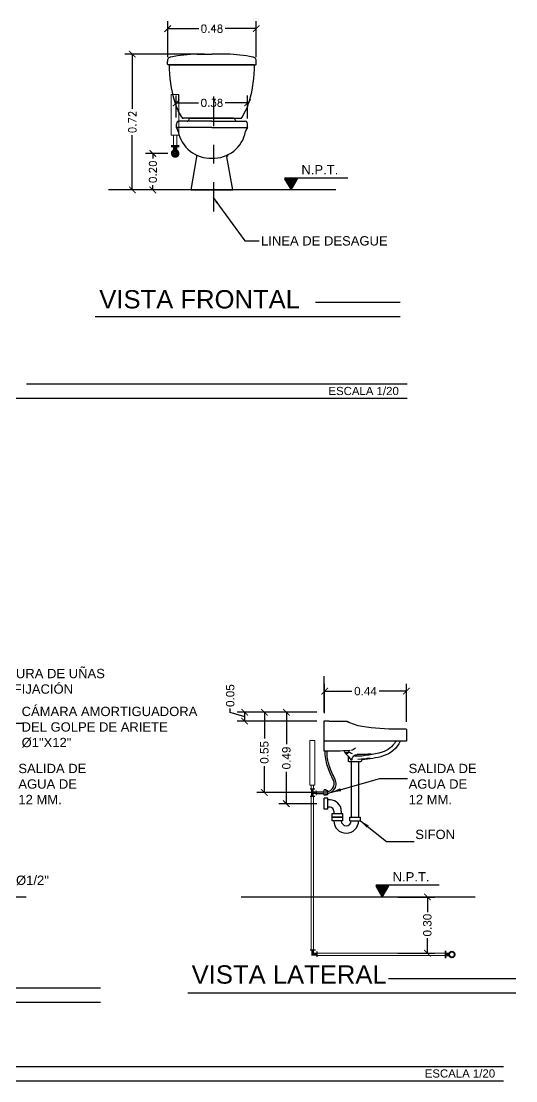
# Model space of a CAD drawing. Header units: inches. Extents: x -9 to 337, y -247 to 209.
# Drawn here: x 87.58 to 90.23, y -139.9 to -134.21 of the extents above; entities that cross this region are included whole.
import ezdxf

# ---------------------------------------------------------------- set-up
doc = ezdxf.new("R2010")
doc.units = ezdxf.units.IN
doc.header["$MEASUREMENT"] = 0
doc.header["$PDMODE"] = 34
doc.linetypes.add('CENTER', pattern=[50.8, 31.75, -6.35, 6.35, -6.35])
for name, color, linetype in [('1', 1, 'Continuous'), ('agua', 4, 'Continuous'), ('COTAS', 1, 'Continuous'), ('DRENAJE', 1, 'Continuous'), ('grada', 3, 'Continuous'), ('Layer4', 4, 'Continuous'), ('TEXT', 2, 'Continuous')]:
    doc.layers.add(name, color=color, linetype=linetype)
doc.styles.add('ARIAL', font='arial.ttf', dxfattribs={"height": 0.14})
doc.styles.add('NT_20', font='romans.shx', dxfattribs={"height": 0.0403})
doc.styles.add('SUBTITULOS', font='arial.ttf')
doc.dimstyles.new('80E20', dxfattribs={"dimtxt": 0.0403, "dimasz": 0.035, "dimexe": 0.04, "dimexo": 0.04, "dimgap": 0.01, "dimtad": 0, "dimzin": 1, "dimdsep": 46, "dimtxsty": 'NT_20', "dimblk": 'ARCHTICK', "dimcen": 2.5, "dimclrd": 1, "dimclre": 1, "dimclrt": 3, "dimadec": 0, "dimazin": 0, "dimtfac": 1, "dimtmove": 1, "dimatfit": 3, "dimfxl": 1, "dimlwd": -1, "dimlwe": -1, "dimarcsym": 0})

# ---------------------------------------------------------------- blocks, each defined once
blk = doc.blocks.new('_ArchTick')
at = {"color": 0, "linetype": 'ByBlock', "const_width": 0.15}
blk.add_lwpolyline([(-0.5, -0.5), (0.5, 0.5)], dxfattribs=at)
blk = doc.blocks.new('Inod_HydraEF')
at = {"color": 2, "linetype": 'Continuous'}
for p, q in [((-0.238, 0.6746), (-0.238, 0.6891)), ((-0.0805, 0.7288), (0, 0.7288)), ((0.0805, 0.7288), (0, 0.7288)), ((0.238, 0.6746), (0.238, 0.6891)), ((0, 0.6721), (-0.2355, 0.6721)), ((-0.2288, 0.6721), (0, 0.6721)), ((0, 0.6721), (0.2355, 0.6721)), ((0.2288, 0.6721), (0, 0.6721)), ((-0.1618, 0.3898), (-0.1806, 0.4251)), ((0.1618, 0.3898), (0.1806, 0.4251)), ((0, 0.3688), (-0.1793, 0.3688)), ((0, 0.3845), (-0.153, 0.3845)), ((-0.1231, 0.3798), (-0.1258, 0.3731)), ((-0.1161, 0.3845), (0, 0.3845)), ((-0.1161, 0.3845), (0, 0.3845)), ((0, 0.3845), (-0.1, 0.3845)), ((0, 0.3845), (-0.1, 0.3845)), ((0, 0.3845), (0.153, 0.3845)), ((0, 0.3845), (0.1, 0.3845)), ((0.1161, 0.3845), (0, 0.3845)), ((0, 0.3688), (0.1793, 0.3688)), ((0.1231, 0.3798), (0.1258, 0.3731)), ((0, 0.3348), (-0.191, 0.3348)), ((0, 0.3348), (0.191, 0.3348)), ((-0.1116, 0), (-0.0803, 0.1778)), ((0.1116, 0), (0.0803, 0.1778)), ((-0.1116, 0), (0.1116, 0))]:
    blk.add_line(p, q, dxfattribs=at)
for centre, radius, start, end in [((-0.2174, 0.6921), 0.0208, 95.7858, 188.2142), ((-0.0473, -0.1704), 0.8999, 92.1104, 101.0324), ((0.0473, -0.1704), 0.8999, 78.9676, 87.8896), ((0.2174, 0.6921), 0.0208, 351.7858, 84.2142), ((-0.2355, 0.6746), 0.0025, 180, 270), ((0.45, 0.6676), 0.6788, 179.6134, 196.3866), ((-0.45, 0.6676), 0.6788, 343.6134, 0.3866), ((0.2355, 0.6746), 0.0025, 270, 0), ((0.0524, 0.5489), 0.2638, 196.0165, 207.9835), ((-0.0524, 0.5489), 0.2638, 332.0165, 343.9835), ((-0.1291, 0.3434), 0.0625, 163.0021, 187.2766), ((-0.1793, 0.3588), 0.01, 90, 163.0021), ((-0.153, 0.3945), 0.01, 208, 270), ((-0.1327, 0.376), 0.0075, 270, 337.9553), ((-0.1161, 0.377), 0.0075, 90, 157.9553), ((-0.1161, 0.377), 0.0075, 90, 157.9553), ((0.1161, 0.377), 0.0075, 22.0447, 90), ((0.1327, 0.376), 0.0075, 202.0447, 270), ((0.153, 0.3945), 0.01, 270, 332), ((0.1793, 0.3588), 0.01, 16.9979, 90), ((0.1291, 0.3434), 0.0625, 352.7234, 16.9979), ((-0.1886, 0.3358), 0.0025, 187.2766, 219.62), ((-0.2275, 0.3036), 0.048, 11.535, 39.62), ((-0.0089, 0.3448), 0.1744, 190.4214, 272.9278), ((0.0089, 0.3448), 0.1744, 267.0722, 349.5786), ((0.2275, 0.3036), 0.048, 140.38, 168.465), ((0.1886, 0.3358), 0.0025, 320.38, 352.7234), ((-0.0896, 0.1795), 0.0095, 350, 63.972), ((0.0896, 0.1795), 0.0095, 116.028, 190)]:
    blk.add_arc(centre, radius, start, end, dxfattribs=at)
blk = doc.blocks.new('*D419')
at = {"layer": 'COTAS', "color": 1, "transparency": 16777216}
for p, q in [((88.3658, -134.9204), (88.2462, -134.9204)), ((88.2862, -134.9204), (88.2862, -134.9465)), ((88.2862, -135.1154), (88.2862, -135.0893)), ((88.4512, -135.1154), (88.2462, -135.1154))]:
    blk.add_line(p, q, dxfattribs=at)
at = {"layer": 'DEFPOINTS', "color": 0, "transparency": 16777216}
for p in [(88.2862, -134.9204), (88.4058, -134.9204), (88.4912, -135.1154)]:
    blk.add_point(p, dxfattribs=at)
at = {"layer": 'COTAS', "color": 1, "transparency": 16777216, "xscale": 0.035, "yscale": 0.035, "zscale": 0.035}
for p, rotation in [((88.2862, -134.9204), 90), ((88.2862, -135.1154), 270)]:
    blk.add_blockref('_ArchTick', p, dxfattribs=dict(at, rotation=rotation))
at = {"layer": 'COTAS', "color": 3, "transparency": 16777216, "insert": (88.2862, -135.0179), "char_height": 0.0403, "attachment_point": 5, "rotation": 90, "style": 'NT_20'}
blk.add_mtext('0.20', dxfattribs=at)
blk = doc.blocks.new('*D420')
at = {"layer": 'COTAS', "color": 1, "transparency": 16777216}
for p, q in [((88.5628, -134.3866), (88.1357, -134.3866)), ((88.1757, -134.3866), (88.1757, -134.6796)), ((88.1757, -135.1154), (88.1757, -134.8224)), ((88.4512, -135.1154), (88.1357, -135.1154))]:
    blk.add_line(p, q, dxfattribs=at)
at = {"layer": 'DEFPOINTS', "color": 0, "transparency": 16777216}
for p in [(88.1757, -134.3866), (88.6028, -134.3866), (88.4912, -135.1154)]:
    blk.add_point(p, dxfattribs=at)
at = {"layer": 'COTAS', "color": 1, "transparency": 16777216, "xscale": 0.035, "yscale": 0.035, "zscale": 0.035}
for p, rotation in [((88.1757, -134.3866), 90), ((88.1757, -135.1154), 270)]:
    blk.add_blockref('_ArchTick', p, dxfattribs=dict(at, rotation=rotation))
at = {"layer": 'COTAS', "color": 3, "transparency": 16777216, "insert": (88.1757, -134.751), "char_height": 0.0403, "attachment_point": 5, "rotation": 90, "style": 'NT_20'}
blk.add_mtext('0.72', dxfattribs=at)
blk = doc.blocks.new('*D421')
at = {"layer": 'COTAS', "color": 1, "transparency": 16777216}
for p, q in [((88.3655, -134.4026), (88.3655, -134.21)), ((88.8408, -134.4026), (88.8408, -134.21)), ((88.3655, -134.25), (88.5318, -134.25)), ((88.8408, -134.25), (88.6746, -134.25))]:
    blk.add_line(p, q, dxfattribs=at)
at = {"layer": 'DEFPOINTS', "color": 0, "transparency": 16777216}
for p in [(88.8408, -134.25), (88.3655, -134.4426), (88.8408, -134.4426)]:
    blk.add_point(p, dxfattribs=at)
at = {"layer": 'COTAS', "color": 1, "transparency": 16777216, "xscale": 0.035, "yscale": 0.035, "zscale": 0.035, "rotation": 180}
blk.add_blockref('_ArchTick', (88.3655, -134.25), dxfattribs=at)
at = {"layer": 'COTAS', "color": 1, "transparency": 16777216, "xscale": 0.035, "yscale": 0.035, "zscale": 0.035}
blk.add_blockref('_ArchTick', (88.8408, -134.25), dxfattribs=at)
at = {"layer": 'COTAS', "color": 3, "transparency": 16777216, "insert": (88.6032, -134.25), "char_height": 0.0403, "attachment_point": 5, "style": 'NT_20'}
blk.add_mtext('0.48', dxfattribs=at)
blk = doc.blocks.new('*D422')
at = {"layer": 'COTAS', "color": 1, "transparency": 16777216}
for p, q in [((88.4114, -134.7267), (88.4114, -134.6079)), ((88.7944, -134.732), (88.7944, -134.6079)), ((88.4114, -134.6479), (88.5315, -134.6479)), ((88.7944, -134.6479), (88.6743, -134.6479))]:
    blk.add_line(p, q, dxfattribs=at)
at = {"layer": 'DEFPOINTS', "color": 0, "transparency": 16777216}
for p in [(88.7944, -134.6479), (88.4114, -134.7667), (88.7944, -134.772)]:
    blk.add_point(p, dxfattribs=at)
at = {"layer": 'COTAS', "color": 1, "transparency": 16777216, "xscale": 0.035, "yscale": 0.035, "zscale": 0.035, "rotation": 180}
blk.add_blockref('_ArchTick', (88.4114, -134.6479), dxfattribs=at)
at = {"layer": 'COTAS', "color": 1, "transparency": 16777216, "xscale": 0.035, "yscale": 0.035, "zscale": 0.035}
blk.add_blockref('_ArchTick', (88.7944, -134.6479), dxfattribs=at)
at = {"layer": 'COTAS', "color": 3, "transparency": 16777216, "insert": (88.6029, -134.6479), "char_height": 0.0403, "attachment_point": 5, "style": 'NT_20'}
blk.add_mtext('0.38', dxfattribs=at)
blk = doc.blocks.new('Lav_EmbajadorE')
at = {"color": 2, "linetype": 'Continuous', "ltscale": 20}
for p, q in [((-0.0771, 0.8356), (-0.1675, 0.8356)), ((-0.0525, 0.8386), (-0.0725, 0.8386)), ((-0.05, 0.6756), (-0.05, 0.8361)), ((-0.492, 0.7906), (-0.492, 0.7306)), ((-0.49, 0.7926), (-0.446, 0.7926)), ((-0.49, 0.7286), (-0.05, 0.7286)), ((-0.18, 0.6236), (-0.18, 0.643)), ((-0.245, 0.6186), (-0.185, 0.6186))]:
    blk.add_line(p, q, dxfattribs=at)
at = {"color": 1, "linetype": 'Continuous', "ltscale": 20}
blk.add_line((-0.1785, 0.6482), (-0.1928, 0.6286), dxfattribs=at)
at = {"color": 2, "linetype": 'Continuous', "ltscale": 20}
blk.add_lwpolyline([(-0.458, 0.7286, 0.211357), (-0.3675, 0.6492, 0.050869), (-0.2545, 0.6282, 0.038888)], format="xyb", dxfattribs=at)
for centre, radius, start, end in [((-0.4363, 1.9297), 1.1372, 269.5104, 279.246), ((-0.3022, 1.0862), 0.2831, 279.8957, 297.1117), ((-0.1675, 0.8231), 0.0125, 90, 117.1117), ((-0.0771, 0.8381), 0.0025, 270, 336.4218), ((-0.0725, 0.8361), 0.0025, 90, 156.4218), ((-0.0525, 0.8361), 0.0025, 0, 90), ((-0.49, 0.7906), 0.002, 90, 180), ((-0.49, 0.7306), 0.002, 180, 270), ((-0.4373, 0.7236), 0.005, 30.6286, 90), ((-0.3231, 0.7912), 0.1278, 210.6286, 252.5619), ((-0.1888, 0.721), 0.0417, 223.5597, 264.769), ((-0.2077, 1.1923), 0.545, 253.6269, 269.2289), ((-0.255, 0.6232), 0.005, 2.2998, 84.6763), ((-0.0925, 1.7038), 1.0291, 264.7313, 272.3674), ((-0.1803, 0.6679), 0.002, 64.9783, 233.4857), ((-0.1649, 0.6869), 0.0264, 231.123, 262.2077), ((-0.17, 0.643), 0.01, 125.1361, 180), ((-0.1664, 0.6978), 0.031, 244.9783, 273.8538), ((-0.1974, 0.682), 0.0377, 305.1361, 353.4541), ((-0.245, 0.6236), 0.005, 182.2998, 270), ((-0.185, 0.6236), 0.005, 270, 0)]:
    blk.add_arc(centre, radius, start, end, dxfattribs=at)
at = {"color": 1, "linetype": 'Continuous', "ltscale": 20}
for centre, radius, start, end in [((-0.2189, 1.5361), 0.8798, 264.5076, 269.4432), ((-0.199, 1.2251), 0.5957, 260.5438, 266.8706), ((-0.2264, 0.6299), 0.0264, 2.0752, 92.185), ((-0.2133, 0.7004), 0.0412, 285.0995, 322.6877), ((-0.1961, 0.631), 0.004, 182.0752, 323.8658)]:
    blk.add_arc(centre, radius, start, end, dxfattribs=at)
blk = doc.blocks.new('*D393')
at = {"layer": 'COTAS', "color": 1, "transparency": 16777216}
for p, q in [((2801.1412, 1179.0772), (2801.1412, 1179.0972)), ((2801.2187, 1179.054), (2801.1412, 1179.0772)), ((2801.6051, 1179.0777), (2801.1787, 1179.0777)), ((2801.6051, 1179.0303), (2801.1787, 1179.0303)), ((2801.2187, 1179.0303), (2801.2187, 1179.0777))]:
    blk.add_line(p, q, dxfattribs=at)
at = {"layer": 'DEFPOINTS', "color": 0, "transparency": 16777216}
for p in [(2801.2187, 1179.0777), (2801.6451, 1179.0777), (2801.6451, 1179.0303)]:
    blk.add_point(p, dxfattribs=at)
at = {"layer": 'COTAS', "color": 1, "transparency": 16777216, "xscale": 0.035, "yscale": 0.035, "zscale": 0.035}
for p, rotation in [((2801.2187, 1179.0777), 90), ((2801.2187, 1179.0303), 270)]:
    blk.add_blockref('_ArchTick', p, dxfattribs=dict(at, rotation=rotation))
at = {"layer": 'COTAS', "color": 3, "transparency": 16777216, "insert": (2801.1412, 1179.1672), "char_height": 0.045, "attachment_point": 5, "rotation": 90, "style": 'ARIAL'}
blk.add_mtext('0.05', dxfattribs=at)
blk = doc.blocks.new('*D394')
at = {"layer": 'COTAS', "color": 1, "transparency": 16777216}
for p, q in [((2801.6476, 1179.0725), (2801.6476, 1179.2312)), ((2802.0865, 1179.026), (2802.0865, 1179.2312)), ((2801.6476, 1179.1912), (2801.7933, 1179.1912)), ((2802.0865, 1179.1912), (2801.9408, 1179.1912))]:
    blk.add_line(p, q, dxfattribs=at)
at = {"layer": 'DEFPOINTS', "color": 0, "transparency": 16777216}
for p in [(2802.0865, 1179.1912), (2801.6476, 1179.0325), (2802.0865, 1178.986)]:
    blk.add_point(p, dxfattribs=at)
at = {"layer": 'COTAS', "color": 1, "transparency": 16777216, "xscale": 0.035, "yscale": 0.035, "zscale": 0.035, "rotation": 180}
blk.add_blockref('_ArchTick', (2801.6476, 1179.1912), dxfattribs=at)
at = {"layer": 'COTAS', "color": 1, "transparency": 16777216, "xscale": 0.035, "yscale": 0.035, "zscale": 0.035}
blk.add_blockref('_ArchTick', (2802.0865, 1179.1912), dxfattribs=at)
at = {"layer": 'COTAS', "color": 3, "transparency": 16777216, "insert": (2801.8671, 1179.1912), "char_height": 0.045, "attachment_point": 5, "style": 'ARIAL'}
blk.add_mtext('0.44', dxfattribs=at)
blk = doc.blocks.new('*D395')
at = {"layer": 'COTAS', "color": 1, "transparency": 16777216}
for p, q in [((2801.6051, 1179.0777), (2801.4025, 1179.0777)), ((2801.4425, 1179.0777), (2801.4425, 1178.9061)), ((2801.4425, 1178.587), (2801.4425, 1178.7586)), ((2801.6051, 1178.587), (2801.4025, 1178.587))]:
    blk.add_line(p, q, dxfattribs=at)
at = {"layer": 'DEFPOINTS', "color": 0, "transparency": 16777216}
for p in [(2801.4425, 1179.0777), (2801.6451, 1179.0777), (2801.6451, 1178.587)]:
    blk.add_point(p, dxfattribs=at)
at = {"layer": 'COTAS', "color": 1, "transparency": 16777216, "xscale": 0.035, "yscale": 0.035, "zscale": 0.035}
for p, rotation in [((2801.4425, 1179.0777), 90), ((2801.4425, 1178.587), 270)]:
    blk.add_blockref('_ArchTick', p, dxfattribs=dict(at, rotation=rotation))
at = {"layer": 'COTAS', "color": 3, "transparency": 16777216, "insert": (2801.4425, 1178.8324), "char_height": 0.045, "attachment_point": 5, "rotation": 90, "style": 'ARIAL'}
blk.add_mtext('0.49', dxfattribs=at)
blk = doc.blocks.new('*D396')
at = {"layer": 'COTAS', "color": 1, "transparency": 16777216}
for p, q in [((2801.6051, 1179.0777), (2801.2843, 1179.0777)), ((2801.3243, 1179.0777), (2801.3243, 1178.9363)), ((2801.3243, 1178.6474), (2801.3243, 1178.7888)), ((2801.6051, 1178.6474), (2801.2843, 1178.6474))]:
    blk.add_line(p, q, dxfattribs=at)
at = {"layer": 'DEFPOINTS', "color": 0, "transparency": 16777216}
for p in [(2801.3243, 1179.0777), (2801.6451, 1179.0777), (2801.6451, 1178.6474)]:
    blk.add_point(p, dxfattribs=at)
at = {"layer": 'COTAS', "color": 1, "transparency": 16777216, "xscale": 0.035, "yscale": 0.035, "zscale": 0.035}
for p, rotation in [((2801.3243, 1179.0777), 90), ((2801.3243, 1178.6474), 270)]:
    blk.add_blockref('_ArchTick', p, dxfattribs=dict(at, rotation=rotation))
at = {"layer": 'COTAS', "color": 3, "transparency": 16777216, "insert": (2801.3243, 1178.8626), "char_height": 0.045, "attachment_point": 5, "rotation": 90, "style": 'ARIAL'}
blk.add_mtext('0.55', dxfattribs=at)
blk = doc.blocks.new('*D379')
at = {"layer": 'COTAS', "color": 1, "transparency": 16777216}
for p, q in [((2802.0406, 1178.0865), (2802.2389, 1178.0865)), ((2802.1989, 1178.0865), (2802.1989, 1178.0057)), ((2802.1989, 1177.7849), (2802.1989, 1177.8657)), ((2802.0406, 1177.7849), (2802.2389, 1177.7849))]:
    blk.add_line(p, q, dxfattribs=at)
at = {"layer": 'DEFPOINTS', "color": 0, "transparency": 16777216}
for p in [(2802.0006, 1178.0865), (2802.1989, 1178.0865), (2802.0006, 1177.7849)]:
    blk.add_point(p, dxfattribs=at)
at = {"layer": 'COTAS', "color": 1, "transparency": 16777216, "xscale": 0.035, "yscale": 0.035, "zscale": 0.035}
for p, rotation in [((2802.1989, 1178.0865), 90), ((2802.1989, 1177.7849), 270)]:
    blk.add_blockref('_ArchTick', p, dxfattribs=dict(at, rotation=rotation))
at = {"layer": 'COTAS', "color": 3, "transparency": 16777216, "insert": (2802.1989, 1177.9357), "char_height": 0.045, "attachment_point": 5, "rotation": 90, "style": 'ARIAL'}
blk.add_mtext('0.30', dxfattribs=at)
blk = doc.blocks.new('FGGTFR')
at = {"layer": 'grada'}
blk.add_hatch(color=256, dxfattribs=at).paths.add_polyline_path([(2801.957, 1178.0865), (2801.9914, 1178.1461), (2801.9226, 1178.1461)])
at = {"color": 2, "lineweight": 0}
for p, q in [((2801.569, 1178.9264), (2801.5951, 1178.9264)), ((2801.569, 1178.6858), (2801.569, 1178.9264)), ((2801.5951, 1178.9264), (2801.5951, 1178.6858)), ((2801.5951, 1178.6858), (2801.569, 1178.6858)), ((2801.5756, 1178.6858), (2801.5756, 1178.6663)), ((2801.5885, 1178.6858), (2801.5885, 1178.6663)), ((2801.5756, 1178.6262), (2801.5756, 1177.8056)), ((2801.5885, 1178.6262), (2801.5885, 1177.8056)), ((2801.6065, 1177.7721), (2802.2903, 1177.7721))]:
    blk.add_line(p, q, dxfattribs=at)
at = {"color": 1, "lineweight": 0}
for p, q in [((2801.5756, 1178.6663), (2801.5885, 1178.6663)), ((2801.6065, 1177.7849), (2802.2903, 1177.7849))]:
    blk.add_line(p, q, dxfattribs=at)
at = {"color": 12}
for p, q in [((2800.0464, 1178.0865), (2798.8893, 1178.0865)), ((2802.4551, 1178.0865), (2801.2007, 1178.0865))]:
    blk.add_line(p, q, dxfattribs=at)
at = {"layer": '1'}
for p, q in [((2801.6021, 1178.6512), (2801.6451, 1178.6512)), ((2801.6021, 1178.6412), (2801.6451, 1178.6412))]:
    blk.add_line(p, q, dxfattribs=at)
at = {"layer": 'agua', "color": 1, "lineweight": 0}
for points, const_width in [([(2801.5954, 1178.6663), (2801.5687, 1178.6663)], 0.00668), ([(2801.5954, 1178.6262), (2801.5687, 1178.6262)], 0.00668), ([(2801.582, 1178.6663), (2801.582, 1178.6262)], 0.0134), ([(2801.582, 1178.6462), (2801.6021, 1178.6462)], 0.0134), ([(2801.6021, 1178.6596), (2801.6021, 1178.6329)], 0.00668), ([(2801.599, 1177.802), (2801.5688, 1177.802)], 0.00754), ([(2801.5839, 1177.802), (2801.5839, 1177.7794), (2801.6065, 1177.7794)], 0.0151), ([(2801.6065, 1177.7945), (2801.6065, 1177.7643)], 0.00754), ([(2802.296, 1177.778), (2802.3158, 1177.778)], 0.0198)]:
    blk.add_lwpolyline(points, dxfattribs=dict(at, const_width=const_width))
at = {"layer": 'agua', "color": 1, "lineweight": 0, "const_width": 0.00989, "flags": 128}
blk.add_lwpolyline([(2802.296, 1177.7977), (2802.296, 1177.7582)], dxfattribs=at)
at = {"layer": 'agua', "color": 1, "const_width": 0.00989}
blk.add_lwpolyline([(2802.3306, 1177.7928, 1), (2802.3306, 1177.7631, 1)], format="xyb", close=True, dxfattribs=at)
at = {"layer": 'COTAS', "color": 12}
blk.add_line((2801.6451, 1179.0777), (2801.6451, 1179.2724), dxfattribs=at)
at = {"layer": 'COTAS', "color": 2}
for points in [[(2801.6647, 1178.6525, 0.169784), (2801.6896, 1178.6679, 0.294284), (2801.6946, 1178.7139, -0.034657), (2801.6633, 1178.7888, -0.083652), (2801.6505, 1178.8692)], [(2801.6647, 1178.6423, 0.180226), (2801.6974, 1178.6616, 0.294284), (2801.7035, 1178.7184, -0.034657), (2801.6728, 1178.792, -0.083652), (2801.6605, 1178.8691)]]:
    blk.add_lwpolyline(points, format="xyb", dxfattribs=at)
at = {"layer": 'DRENAJE'}
for p, q in [((2801.7901, 1178.8125), (2801.7901, 1178.5153)), ((2801.8301, 1178.8125), (2801.8301, 1178.5153)), ((2801.6451, 1178.6329), (2801.6451, 1178.6619)), ((2801.6551, 1178.6619), (2801.6451, 1178.6619)), ((2801.6551, 1178.6329), (2801.6451, 1178.6329)), ((2801.6551, 1178.6329), (2801.6551, 1178.6619)), ((2801.6551, 1178.6578), (2801.6647, 1178.6578)), ((2801.6551, 1178.6371), (2801.6647, 1178.6371)), ((2801.6647, 1178.6371), (2801.6647, 1178.6578)), ((2801.6451, 1178.558), (2801.6451, 1178.616)), ((2801.6651, 1178.616), (2801.6451, 1178.616)), ((2801.6651, 1178.558), (2801.6651, 1178.616)), ((2801.6768, 1178.608), (2801.6651, 1178.608)), ((2801.6768, 1178.568), (2801.6651, 1178.568)), ((2801.6651, 1178.558), (2801.6451, 1178.558)), ((2801.6875, 1178.5353), (2801.7455, 1178.5353)), ((2801.6875, 1178.5153), (2801.6875, 1178.5353)), ((2801.7455, 1178.5153), (2801.6875, 1178.5153)), ((2801.6875, 1178.4953), (2801.6875, 1178.5153)), ((2801.6875, 1178.5153), (2801.7455, 1178.5153)), ((2801.6968, 1178.548), (2801.6968, 1178.5353)), ((2801.7368, 1178.548), (2801.7368, 1178.5353)), ((2801.7455, 1178.5153), (2801.7455, 1178.5353)), ((2801.7455, 1178.4953), (2801.7455, 1178.5153)), ((2801.7821, 1178.5153), (2801.8401, 1178.5153)), ((2801.7821, 1178.4953), (2801.7821, 1178.5153)), ((2801.8401, 1178.4953), (2801.8401, 1178.5153)), ((2801.7455, 1178.4953), (2801.6875, 1178.4953)), ((2801.7821, 1178.4953), (2801.8401, 1178.4953))]:
    blk.add_line(p, q, dxfattribs=at)
for centre, radius, start, end in [((2801.6768, 1178.548), 0.06, 0, 90), ((2801.6768, 1178.548), 0.02, 0, 90), ((2801.7635, 1178.4953), 0.0666, 180, 0), ((2801.7635, 1178.4953), 0.0266, 180, 0)]:
    blk.add_arc(centre, radius, start, end, dxfattribs=at)
at = {"layer": 'grada'}
blk.add_lwpolyline([(2801.957, 1178.0865), (2801.9914, 1178.1461), (2801.9226, 1178.1461)], close=True, dxfattribs=at)
at = {"layer": 'Layer4'}
blk.add_line((2801.9226, 1178.151), (2802.2617, 1178.151), dxfattribs=at)
at = {"layer": 'TEXT', "color": 1}
for points in [[(2801.9904, 1177.6497), (2802.6734, 1177.6497)], [(2799.8081, 1177.5999), (2800.446, 1177.5999)], [(2799.4546, 1177.1776), (2802.6071, 1177.1776)]]:
    blk.add_lwpolyline(points, dxfattribs=at)
at = {"layer": 'TEXT', "color": 7}
for points in [[(2800.9137, 1177.5724), (2802.6734, 1177.5724)], [(2798.6863, 1177.5226), (2800.446, 1177.5226)], [(2797.2282, 1177.1003), (2802.6071, 1177.1003)]]:
    blk.add_lwpolyline(points, dxfattribs=at)
at = {"layer": 'COTAS', "xscale": -1}
blk.add_blockref('Lav_EmbajadorE', (2801.5951, 1178.194), dxfattribs=at)
at = {"layer": 'COTAS', "color": 3, "char_height": 0.05, "attachment_point": 1, "style": 'ARIAL'}
for s, insert in [('ALTURA DE UÑAS\\PDE FIJACIÓN', (2799.8633, 1179.3107)), ('CÁMARA AMORTIGUADORA\\PDEL GOLPE DE ARIETE\\P%%C1"X12"', (2800.022, 1179.1073)), ('SALIDA DE\\PAGUA DE\\P12 MM.', (2800.0045, 1178.8013)), ('SALIDA DE\\PAGUA DE\\P12 MM.', (2802.0983, 1178.8013)), ('SIFON', (2802.1341, 1178.4474)), ('PVC.%%C1/2"', (2799.829, 1178.2014))]:
    blk.add_mtext(s, dxfattribs=dict(at, insert=insert))
at = {"layer": 'TEXT', "color": 4, "style": 'ARIAL'}
blk.add_text('VISTA LATERAL', height=0.09838, dxfattribs=at).set_placement((2800.9343, 1177.6215))
at = {"layer": 'TEXT', "color": 2, "style": 'SUBTITULOS'}
blk.add_text('ESCALA 1/20', height=0.043794, dxfattribs=at).set_placement((2802.1849, 1177.1178))
at = {"layer": 'TEXT', "insert": (2802.2105, 1178.1948), "char_height": 0.05, "attachment_point": 6, "style": 'ARIAL'}
blk.add_mtext('N.P.T.', dxfattribs=at)
at = {"layer": 'COTAS'}
for base, p1, p2, picture, middle in [((2801.2187, 1179.0777), (2801.6451, 1179.0303), (2801.6451, 1179.0777), '*D393', (2801.1412, 1179.1072)), ((2801.4425, 1179.0777), (2801.6451, 1178.587), (2801.6451, 1179.0777), '*D395', (2801.4425, 1178.8324)), ((2802.1989, 1178.0865), (2802.0006, 1177.7849), (2802.0006, 1178.0865), '*D379', (2802.1989, 1177.9357))]:
    dim = blk.add_linear_dim(base=base, p1=p1, p2=p2, angle=90, dimstyle='80E20', dxfattribs=at)
    dim.commit()
    dim.dimension.update_dxf_attribs({"geometry": picture, "text_midpoint": middle})
dim = blk.add_linear_dim(base=(2802.0865, 1179.1912), p1=(2801.6476, 1179.0325), p2=(2802.0865, 1178.986), dimstyle='80E20', dxfattribs=at)
dim.commit()
dim.dimension.update_dxf_attribs({"geometry": '*D394', "text_midpoint": (2801.8671, 1179.1912)})
dim = blk.add_linear_dim(base=(2801.3243, 1179.0777), p1=(2801.6451, 1178.6474), p2=(2801.6451, 1179.0777), angle=90, text='0.55', dimstyle='80E20', dxfattribs=at)
dim.commit()
dim.dimension.update_dxf_attribs({"geometry": '*D396', "text_midpoint": (2801.3243, 1178.8626)})
for points in [[(2799.5159, 1178.8728), (2799.8797, 1179.0194), (2800.0287, 1179.0194)], [(2801.6856, 1178.6488), (2801.9441, 1178.7221), (2802.0931, 1178.7221)], [(2801.8401, 1178.4953), (2801.98, 1178.3838), (2802.1289, 1178.3838)]]:
    blk.add_leader(points, dimstyle='80E20', override={"dimasz": 0.05}, dxfattribs=at)

msp = doc.modelspace()

# ---------------------------------------------------------------- hatches: boundary and pattern name
at = {"layer": 'grada'}
msp.add_hatch(color=256, dxfattribs=at).paths.add_polyline_path([(89.0274, -135.1154), (89.0618, -135.0559), (88.9931, -135.0559)])

# ---------------------------------------------------------------- linework, layer by layer
at = {"color": 2, "lineweight": 0}
for p, q in [((88.3966, -134.8209), (88.3966, -134.8757)), ((88.4149, -134.8209), (88.4149, -134.8748))]:
    msp.add_line(p, q, dxfattribs=at)
at = {"color": 1, "lineweight": 0}
for p, q in [((88.4239, -134.9218), (88.3867, -134.9218)), ((88.3873, -134.9204), (88.4245, -134.9204)), ((88.4054, -134.9061), (88.4054, -134.938)), ((88.4058, -134.9047), (88.4058, -134.9365))]:
    msp.add_line(p, q, dxfattribs=at)
at = {"color": 12}
msp.add_line((89.2681, -135.1154), (88.048, -135.1154), dxfattribs=at)
at = {"color": 1, "lineweight": 0}
msp.add_lwpolyline([(88.4253, -134.8209), (88.3836, -134.8209), (88.3836, -134.6042), (88.4253, -134.6042)], close=True, dxfattribs=at)
for centre, radius in [((88.4054, -134.9218), 0.0116), ((88.4058, -134.9204), 0.0116), ((88.4054, -134.9218), 0.00943), ((88.4058, -134.9204), 0.00943)]:
    msp.add_circle(centre, radius, dxfattribs=at)
at = {"layer": 'agua', "color": 1, "lineweight": 0, "const_width": 0.0113, "flags": 128}
msp.add_lwpolyline([(88.4285, -134.8808), (88.3832, -134.8808)], dxfattribs=at)
at = {"layer": 'agua', "color": 1, "const_width": 0.0113}
for points in [[(88.3884, -134.919, -1), (88.4224, -134.919, -1)], [(88.4228, -134.9204, 1), (88.3889, -134.9204, 1)]]:
    msp.add_lwpolyline(points, format="xyb", close=True, dxfattribs=at)
at = {"layer": 'agua', "color": 1, "lineweight": 0, "const_width": 0.0226}
msp.add_lwpolyline([(88.4058, -134.8808), (88.4058, -134.9034)], dxfattribs=at)
at = {"layer": 'COTAS'}
for p, q in [((88.4253, -134.6142), (88.4253, -134.6042)), ((88.4253, -134.6442), (88.4253, -134.6142))]:
    msp.add_line(p, q, dxfattribs=at)
at = {"layer": 'COTAS', "linetype": 'CENTER', "ltscale": 0.005}
msp.add_line((88.6117, -134.6144), (88.6117, -135.3214), dxfattribs=at)
at = {"layer": 'grada'}
msp.add_lwpolyline([(89.0274, -135.1154), (89.0618, -135.0559), (88.9931, -135.0559)], close=True, dxfattribs=at)
at = {"layer": 'Layer4'}
msp.add_line((88.9931, -135.051), (89.3322, -135.051), dxfattribs=at)
at = {"layer": 'TEXT', "color": 1}
for points in [[(89.1578, -135.7176), (89.6128, -135.7176)], [(87.6075, -136.1563), (89.6502, -136.1563)]]:
    msp.add_lwpolyline(points, dxfattribs=at)
at = {"layer": 'TEXT', "color": 7}
for points in [[(87.976, -135.795), (89.6128, -135.795)], [(85.6007, -136.2337), (89.6502, -136.2337)]]:
    msp.add_lwpolyline(points, dxfattribs=at)

# ---------------------------------------------------------------- block references
msp.add_blockref('FGGTFR', (-2712.4401, -1316.9961))
at = {"layer": 'COTAS'}
msp.add_blockref('Inod_HydraEF', (88.6028, -135.1154), dxfattribs=at)

# ---------------------------------------------------------------- texts
at = {"layer": 'COTAS', "color": 3, "insert": (88.8665, -135.3637), "char_height": 0.05, "attachment_point": 1, "style": 'ARIAL'}
msp.add_mtext('LINEA DE DESAGUE', dxfattribs=at)
at = {"layer": 'TEXT', "color": 4, "style": 'ARIAL'}
msp.add_text('VISTA FRONTAL', height=0.09838, dxfattribs=at).set_placement((87.9986, -135.7514))
at = {"layer": 'TEXT', "color": 2, "style": 'SUBTITULOS'}
msp.add_text('ESCALA 1/20', height=0.043794, dxfattribs=at).set_placement((89.228, -136.2162))
at = {"layer": 'TEXT', "insert": (89.281, -135.0071), "char_height": 0.05, "attachment_point": 6, "style": 'ARIAL'}
msp.add_mtext('N.P.T.', dxfattribs=at)

# ---------------------------------------------------------------- dimensions: what is measured, and where the dimension line sits
at = {"layer": 'COTAS'}
for base, p1, p2, picture, middle in [((88.8408, -134.25), (88.3655, -134.4426), (88.8408, -134.4426), '*D421', (88.6032, -134.25)), ((88.7944, -134.6479), (88.4114, -134.7667), (88.7944, -134.772), '*D422', (88.6029, -134.6479))]:
    dim = msp.add_linear_dim(base=base, p1=p1, p2=p2, dimstyle='80E20', dxfattribs=at)
    dim.commit()
    dim.dimension.update_dxf_attribs({"geometry": picture, "text_midpoint": middle})
dim = msp.add_linear_dim(base=(88.1757, -134.3866), p1=(88.4912, -135.1154), p2=(88.6028, -134.3866), angle=90, text='0.72', dimstyle='80E20', dxfattribs=at)
dim.commit()
dim.dimension.update_dxf_attribs({"geometry": '*D420', "text_midpoint": (88.1757, -134.751)})
dim = msp.add_linear_dim(base=(88.2862307174, -134.9204219382), p1=(88.491169791, -135.1154219382), p2=(88.4058298036, -134.9204219382), angle=90, dimstyle='80E20', dxfattribs=at)
dim.commit()
dim.dimension.update_dxf_attribs({"geometry": '*D419', "text_midpoint": (88.2862307174, -135.0179219382)})

# ---------------------------------------------------------------- leaders
at = {"layer": 'COTAS', "annotation_type": 0, "has_hookline": 1, "hookline_direction": 0}
for points in [[(86.5944, -135.1554), (86.7649, -135.5387), (87.127, -135.5387)], [(88.6097, -135.1554), (88.7803, -135.3887), (88.8565, -135.3887)]]:
    msp.add_leader(points, dimstyle='80E20', override={"dimgap": 0.01, "dimtad": 0}, dxfattribs=at)

doc.saveas('drawing.dxf')
